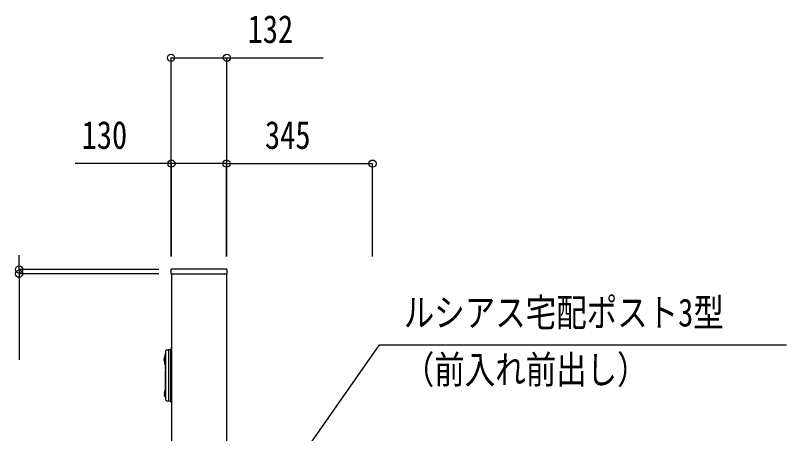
# Model space of a CAD drawing. Units: millimetres, scale not verified. Extents: x -8418 to 8410, y -5948 to 5940.
# Drawn here: x 3083 to 4905, y -2598 to -1610 of the extents above; entities that cross this region are included whole.
import ezdxf
from ezdxf.enums import TextEntityAlignment as Align

# ---------------------------------------------------------------- set-up
doc = ezdxf.new("R2010")
doc.units = ezdxf.units.MM
doc.header["$LTSCALE"] = 30
for name, color, linetype in [('0-3_YKK_13', 4, 'Continuous'), ('0-4_YKK_A1', 4, 'Continuous'), ('0-5_YKK_D', 6, 'Continuous')]:
    doc.layers.add(name, color=color, linetype=linetype)
doc.styles.add('ＭＳ ゴシック', font='')
doc.styles.get('ＭＳ ゴシック').set_extended_font_data('MS Gothic')

msp = doc.modelspace()

# ---------------------------------------------------------------- linework, layer by layer
at = {"layer": '0-3_YKK_13'}
for p, q in [((3450.34, -2210.6), (3450.34, -2219.6)), ((3582.34, -2209.6), (3451.34, -2209.6)), ((3451.34, -2220.6), (3582.34, -2220.6)), ((3583.34, -2219.6), (3583.34, -2210.6)), ((3438.8, -2408.47), (3438.8, -2401.37)), ((3440.21, -2399.87), (3444.81, -2399.59)), ((3444.81, -2399.5), (3450.32, -2399.16)), ((3444.81, -2399.5), (3444.81, -2520.7)), ((3450.32, -2399.16), (3450.32, -2397.75)), ((3450.32, -2521.04), (3450.32, -2399.16)), ((3451.83, -2396.47), (3451.46, -2396.5)), ((3437.34, -2411.64), (3436.25, -2414.8)), ((3437.3, -2409), (3437.3, -2409.63)), ((3437.78, -2408.5), (3438.8, -2408.47)), ((3438.8, -2509.81), (3438.8, -2408.47)), ((3437.34, -2435.45), (3436.25, -2432.28)), ((3437.31, -2437.41), (3437.3, -2437.61)), ((3437.3, -2437.59), (3437.3, -2439.87)), ((3437.53, -2440.07), (3437.3, -2441.27)), ((3437.53, -2440.07), (3437.5, -2440.07)), ((3437.3, -2441.27), (3437.3, -2444.48)), ((3437.51, -2444.48), (3437.3, -2444.48)), ((3437.3, -2448.68), (3437.3, -2452.59)), ((3437.51, -2448.68), (3437.3, -2448.68)), ((3437.3, -2452.59), (3437.3, -2486.64)), ((3437.51, -2444.48), (3437.51, -2448.68)), ((3436.7, -2491.11), (3435.74, -2500.38)), ((3437.43, -2490.65), (3437.18, -2490.66)), ((3437.3, -2486.64), (3437.3, -2489.95)), ((3437.3, -2489.95), (3437.3, -2489.99)), ((3437.78, -2509.26), (3437.78, -2493.6)), ((3437.91, -2493.07), (3437.91, -2493.09)), ((3437.91, -2493.09), (3437.96, -2493.18)), ((3435.14, -2502.24), (3434.75, -2506.05)), ((3435.12, -2506.27), (3434.85, -2508.95)), ((3435.12, -2506.27), (3434.99, -2506.27)), ((3435.18, -2506.27), (3435.12, -2506.27)), ((3435.61, -2502.07), (3435.18, -2506.27)), ((3435.3, -2509.5), (3435.74, -2509.54)), ((3435.39, -2502.06), (3435.56, -2502.06)), ((3435.56, -2502.06), (3435.74, -2500.38)), ((3435.56, -2502.06), (3435.61, -2502.07)), ((3438.8, -2509.81), (3435.74, -2509.54)), ((3438.8, -2518.83), (3438.8, -2509.81)), ((3440.21, -2520.33), (3444.81, -2520.61)), ((3444.81, -2520.7), (3450.32, -2521.04)), ((3450.32, -2522.45), (3450.32, -2521.04)), ((3451.84, -2523.73), (3451.46, -2523.7))]:
    msp.add_line(p, q, dxfattribs=at)
for points in [[(3437.3, -2409.63), (3437.32, -2410.06), (3437.34, -2411.64)], [(3437.36, -2435.35), (3437.33, -2436.32), (3437.32, -2437.03), (3437.3, -2437.46)], [(3437.3, -2439.87), (3437.31, -2439.92), (3437.34, -2439.99), (3437.4, -2440.04), (3437.47, -2440.07), (3437.5, -2440.07)], [(3437.18, -2490.66), (3437.03, -2490.69), (3436.89, -2490.77), (3436.78, -2490.89), (3436.71, -2491.03), (3436.7, -2491.11)], [(3437.3, -2489.99), (3437.43, -2490.65), (3437.58, -2491.38), (3437.91, -2493.07)]]:
    msp.add_lwpolyline(points, dxfattribs=at)
for centre, radius, start, end in [((3451.34, -2210.6), 1, 90, 180), ((3451.34, -2219.6), 1, 180, 270), ((3582.34, -2210.6), 1, 0, 90), ((3582.34, -2219.6), 1, 270, 0), ((3440.3, -2401.37), 1.5, 93.49686, 180.00191), ((3451.57, -2397.75), 1.25, 94.96598, 179.99281), ((3445.49, -2423.54), 11.2, 150.59628, 209.40372), ((3445.49, -2423.54), 11.2, 145.3866, 150.59628), ((2707.62, -2423.54), 728.69, 0.50012, 0.68716), ((2707.62, -2423.54), 728.69, 359.49988, 0.50012), ((3437.8, -2409), 0.5, 91.97583, 179.76329), ((2952.41, -2423.76), 485.09, 358.63058, 1.43196), ((3445.49, -2423.54), 11.2, 209.40372, 214.6134), ((2707.62, -2423.54), 728.69, 359.31284, 359.49988), ((3438.41, -2493.62), 0.625, 135.72781, 178.40799), ((3434.99, -2506.03), 0.245, 185.51252, 271.26225), ((3435.35, -2509), 0.501, 174.11895, 265.00039), ((3435.36, -2502.29), 0.226, 82.89221, 168.73386), ((3438.25, -2509.28), 0.475, 177.10971, 263.73397), ((3440.3, -2518.83), 1.5, 179.98475, 266.50716), ((3451.57, -2522.45), 1.25, 180.00719, 265.03402)]:
    msp.add_arc(centre, radius, start, end, dxfattribs=at)
at = {"layer": '0-4_YKK_A1'}
for p, q in [((3451.84, -2220.6), (3451.84, -3673.1)), ((3451.84, -2220.6), (3451.84, -3673.1)), ((3581.84, -2220.6), (3581.84, -3673.1)), ((3581.84, -2220.6), (3581.84, -3673.1))]:
    msp.add_line(p, q, dxfattribs=at)
at = {"layer": '0-5_YKK_D'}
for p, q in [((3450.84, -2179.6), (3450.84, -1709.1)), ((3582.84, -2179.6), (3582.84, -1709.1)), ((3451.84, -2179.6), (3451.84, -1959.1)), ((3581.84, -2179.6), (3581.84, -1959.1)), ((3581.84, -2179.6), (3581.84, -1959.1)), ((3581.84, -1960.1), (3926.84, -1960.1)), ((3926.84, -2179.6), (3926.84, -1959.1)), ((3091.84, -2210.1), (3091.84, -2176.1)), ((3421.84, -2210.1), (3090.84, -2210.1)), ((3421.84, -2220.1), (3090.84, -2220.1)), ((3091.84, -2210.1), (3091.84, -2220.1)), ((3091.84, -2220.1), (3091.84, -2423.7))]:
    msp.add_line(p, q, dxfattribs=at)
for points in [[(3450.84, -1710.1), (3582.84, -1710.1), (3810.04, -1710.1)], [(3581.84, -1960.1), (3451.84, -1960.1), (3224.64, -1960.1)], [(3759.32, -2651.6), (3778.82, -2623.75), (3943.55, -2388.49), (4904.93, -2388.49)]]:
    msp.add_lwpolyline(points, dxfattribs=at)
for centre in [(3450.84, -1710.1), (3582.84, -1710.1), (3451.84, -1960.1), (3581.84, -1960.1), (3581.84, -1960.1), (3926.84, -1960.1), (3091.84, -2210.1), (3091.84, -2220.1)]:
    msp.add_circle(centre, 8.5, dxfattribs=at)

# ---------------------------------------------------------------- texts
at = {"layer": '0-5_YKK_D', "style": 'ＭＳ ゴシック', "width": 0.8}
for s, p in [('132', (3631.84, -1695.1)), ('130', (3239.64, -1945.1)), ('345', (3672.74, -1945.1)), ('ルシアス宅配ポスト3型', (4000.75, -2364.58)), ('（前入れ前出し）', (4000.75, -2499.58))]:
    msp.add_text(s, height=65.98, dxfattribs=at).set_placement(p, align=Align.BOTTOM_LEFT)

doc.saveas('drawing.dxf')
